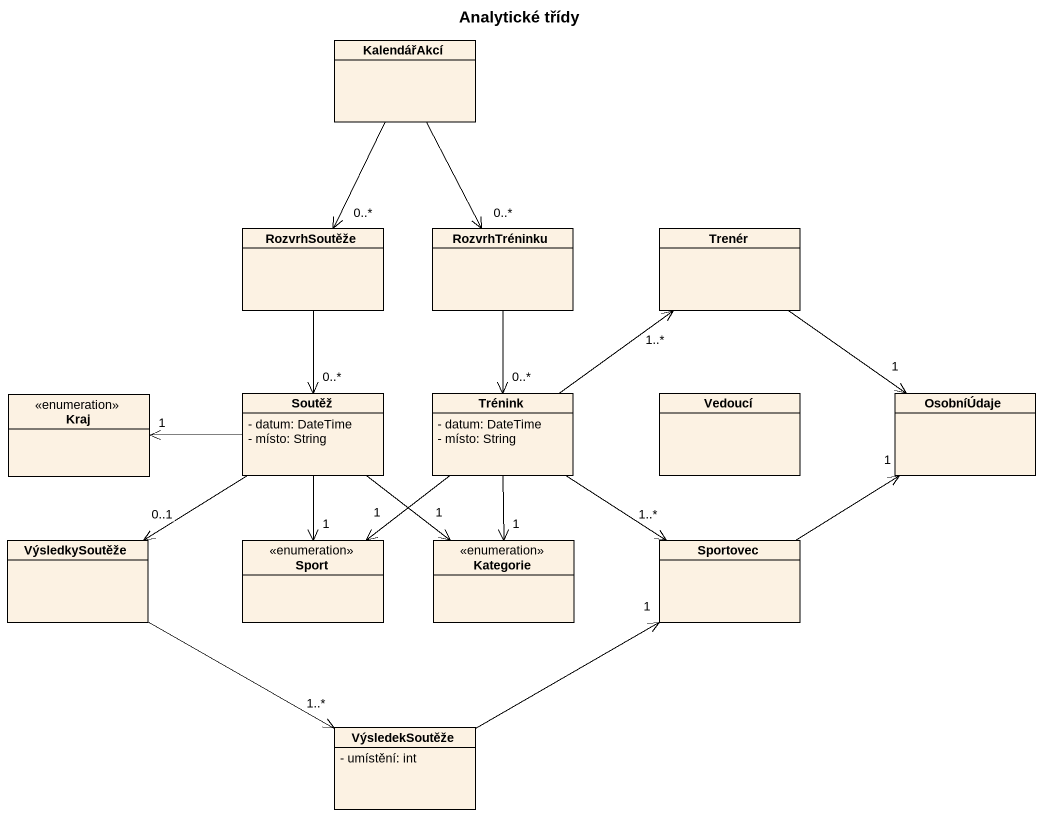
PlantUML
@startuml
title Analytické třídy
hide circle
hide empty members
skinparam classAttributeIconSize 0
class KalendářAkcí
class RozvrhSoutěže
class RozvrhTréninku
class Trenér
enum Kraj
class Soutěž {
  - datum: DateTime
  - místo: String
}
class Trénink {
  - datum: DateTime
  - místo: String
}
class Vedoucí
class OsobníÚdaje
class VýsledkySoutěže
enum Sport
enum Kategorie
class Sportovec
class VýsledekSoutěže {
  - umístění: int
}
KalendářAkcí --> "0..*" RozvrhSoutěže
KalendářAkcí --> "0..*" RozvrhTréninku
RozvrhSoutěže --> "0..*" Soutěž
RozvrhTréninku --> "0..*" Trénink
Trenér --> "1" OsobníÚdaje
Soutěž -left-> "1" Kraj
Soutěž --> "0..1" VýsledkySoutěže
Soutěž --> "1" Sport
Soutěž --> "1" Kategorie
Trénink -up-> "1..*" Trenér
Trénink --> "1" Sport
Trénink --> "1" Kategorie
Trénink --> "1..*" Sportovec
VýsledkySoutěže -right-> "1..*" VýsledekSoutěže
Sportovec -up-> "1" OsobníÚdaje
VýsledekSoutěže -right-> "1" Sportovec
@enduml
